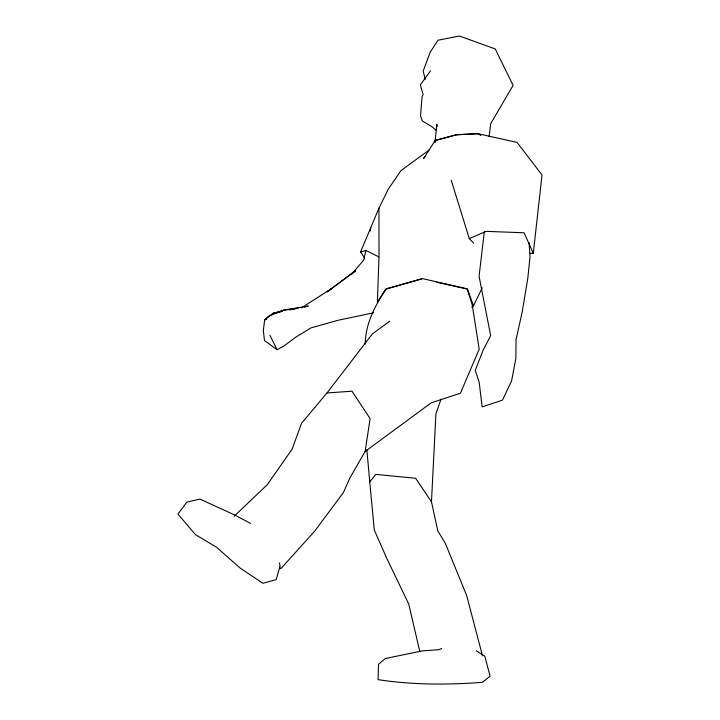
<?xml version="1.0" encoding="UTF-8"?>
<svg xmlns="http://www.w3.org/2000/svg" width="720" height="720" viewBox="0 0 720 720"><rect width="100%" height="100%" fill="white"/><g stroke="black" fill="none" stroke-linecap="round" stroke-linejoin="round"><path stroke-width="1.08" d="M482.508 655.839L466.704 595.665L445.329 543.321L437.796 530.874L431.478 501.858L435.915 413.712L441.072 399.141M434.988 142.344L436.824 124.335L437.166 126.468M529.992 253.449L533.295 253.26L542.025 174.978L517.059 142.407L477.657 133.641L456.489 134.757M489.141 136.584L490.689 123.705L513.099 85.365L495.243 48.96L459.378 36L437.985 40.221L430.218 52.119L423.162 71.118L425.259 79.308M434.97 142.353L435.204 140.472L456.471 134.757L477.792 133.731L480.816 135.09M484.299 231.768L479.079 276.345L490.671 335.682L483.192 350.064L475.272 370.323L479.178 382.302L482.139 406.872L502.497 400.149L511.578 380.961L515.853 358.551L516.06 339.624L522.288 311.508L527.823 278.046L530.028 256.941L529.11 242.595M365.184 344.187C365.49 323.64 375.012 305.586 386.127 289.098L422.559 278.622L467.226 288.873L472.248 304.947L479.187 349.164L460.44 393.201L431.208 402.831L365.121 451.476L349.983 477.783L343.314 492.723L314.433 531.459L280.818 568.719L279.297 567.072M365.121 451.476L370.116 418.698L351.999 391.194L326.997 392.967L301.545 423.27L292.104 449.19L267.282 484.686L234.126 516.258M365.841 250.425L363.726 260.109L351.531 274.212L355.563 270.675L327.222 291.816M370.08 231.057L370.782 227.835M364.779 258.246L360.603 251.937L378.963 208.125L388.287 189.171L400.905 170.649L429.057 150.084M471.735 307.296L473.445 305.838L482.211 287.856M435.204 140.472L423.567 158.544L425.754 156.06M430.488 70.839L420.345 84.897L423.117 94.5L422.046 96.957L420.507 115.902L422.262 120.924L431.577 126.486L436.401 130.464M326.997 392.967L372.366 333.918L389.835 321.138M419.778 651.429L408.708 603.981L386.622 558.045L374.301 530.019L369.738 481.869L375.75 474.372L415.62 478.278L431.478 501.858M304.443 307.215L308.286 306.045L285.714 309.717L272.871 313.335L264.654 320.004L263.322 330.48L264.483 340.542L277.074 349.722L283.905 346.005L295.911 337.068L310.95 327.906L338.274 320.211L373.653 312.786M327.33 291.744L355.563 270.675M301.527 307.791L331.092 288.918M266.652 318.978L264.654 320.004L268.623 316.197L283.626 310.248L298.053 308.196L289.296 309.987M279.63 312.3L283.626 310.248M451.197 180.189L469.314 238.626L486.126 231.354L524.097 232.776L533.295 253.26M441.684 648.54L438.597 649.737L422.199 650.88L385.263 658.557L378.477 664.38L378.09 679.644C412.596 684.963 447.642 684.963 482.391 682.326L490.086 676.224L484.857 656.289L476.361 650.781M421.56 278.901L385.776 288.963L377.379 302.265L378.999 256.599L378.963 208.125M435.24 140.472L456.471 134.757M360.603 251.937L366.048 250.524L378.837 256.887M272.871 313.335L279.441 311.994M436.833 282.285L467.379 289.053L473.445 305.838M477.657 133.641L480.717 135.027M250.623 523.404L234.207 514.773L199.935 499.068L186.759 502.2L177.975 514.116L195.417 534.636L216.441 547.173L240.282 568.188L262.908 583.29L276.183 579.636L280.035 566.262L279.495 563.013M469.314 238.626L473.706 243.198M269.91 335.268L277.074 349.722M366.849 449.604L369.738 481.869"/></g></svg>
